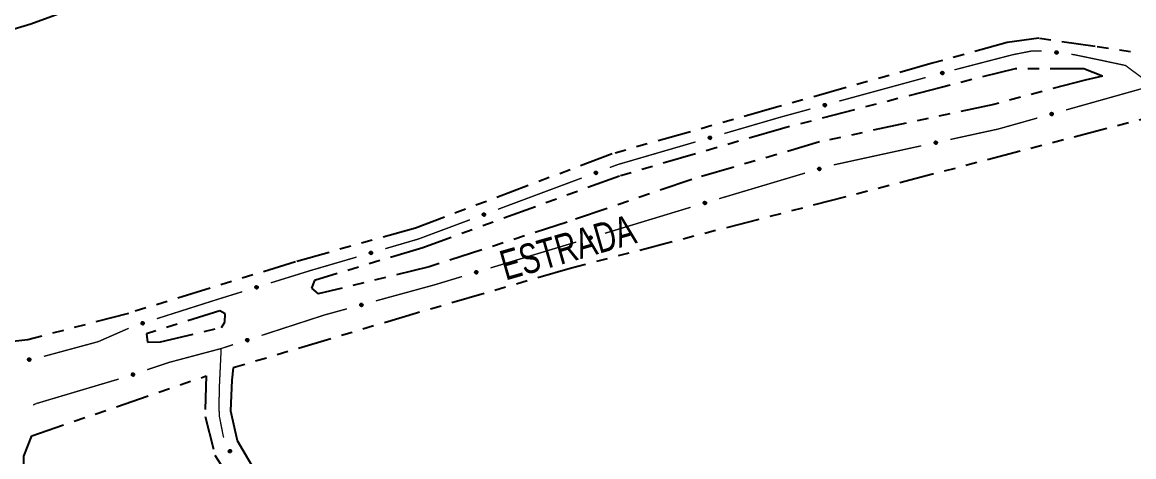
# Model space of a CAD drawing. Extents: x 209066 to 212010, y 4879784 to 4881672.
# Drawn here: x 211226.8 to 211375.8, y 4881391 to 4881449.2 of the extents above; entities that cross this region are included whole.
import ezdxf

# ---------------------------------------------------------------- set-up
doc = ezdxf.new("R2010")
doc.units = 0
doc.header["$LTSCALE"] = 1.5
doc.header["$MEASUREMENT"] = 0
doc.linetypes.add('TRACO_25', pattern=[8, 3, -1, 1, -1, 1, -1])
for name, color, linetype in [('HD-CURSO-PERENE', 170, 'CONTINUOUS'), ('SV-EIXO-ROD-ESTR', 7, 'CONTINUOUS'), ('SV-EIXO-RUA-N-PAV', 6, 'CONTINUOUS'), ('SV-EST-M-N-PAV', 20, 'CONTINUOUS'), ('SV-RUA-NAO-PAV', 7, 'CONTINUOUS'), ('SV-TXT-EST-M-N-PAV', 7, 'CONTINUOUS')]:
    doc.layers.add(name, color=color, linetype=linetype)
doc.styles.add('ARIAL', font='ARIAL.SHX')

msp = doc.modelspace()

# ---------------------------------------------------------------- linework, layer by layer
at = {"layer": 'HD-CURSO-PERENE', "linetype": 'Continuous'}
msp.add_polyline3d([(211381.908387, 4881505.290001, 2.207278), (211373.054068, 4881501.793216, 2.207278), (211365.13851, 4881497.800229, 2.207278), (211356.516923, 4881495.747568, 2.207278), (211349.003913, 4881492.969923, 2.207278), (211341.717, 4881489.137542, 2.207278), (211333.745727, 4881485.995488, 2.207278), (211325.598411, 4881482.807465, 2.207278), (211317.108067, 4881479.92714, 2.207278), (211308.981209, 4881476.53873, 2.207278), (211299.876938, 4881474.147205, 2.207278), (211291.613744, 4881471.361664, 2.207278), (211284.861753, 4881467.966917, 2.207278), (211278.942274, 4881466.01418, 2.207278), (211273.987707, 4881463.760897, 2.317656), (211268.685922, 4881461.762539, 2.317656), (211263.082989, 4881459.911012, 2.317656), (211257.205068, 4881458.081771, 2.317656), (211250.326392, 4881456.417522, 2.317656), (211243.27689, 4881454.327302, 2.317656), (211235.931673, 4881451.809898, 2.317656), (211227.99054, 4881448.912311, 2.317656), (211220.343467, 4881446.616609, 2.317656)], dxfattribs=at)
at = {"layer": 'SV-EIXO-ROD-ESTR', "const_width": 0.18}
for points in [[(211366.686765, 4881437.417444), (211378.239347, 4881440.66365)], [(211357.58205, 4881434.859075), (211362.835904, 4881436.335376)], [(211351.189381, 4881433.46612), (211357.051821, 4881434.743539)], [(211357.051821, 4881434.743539), (211357.58205, 4881434.859075)], [(211335.556208, 4881430.05967), (211347.281088, 4881432.614507)], [(211320.211396, 4881425.534069), (211331.710991, 4881428.963254)], [(211304.898053, 4881420.897187), (211316.380322, 4881424.383949)], [(211289.583451, 4881416.264385), (211300.113412, 4881419.445568)], [(211300.113412, 4881419.445568), (211300.953648, 4881419.699409)], [(211300.953648, 4881419.699409), (211301.07063, 4881419.734933)], [(211274.207717, 4881411.843621), (211281.923704, 4881413.956332)], [(211281.923704, 4881413.956332), (211282.136272, 4881414.014534)], [(211282.136272, 4881414.014534), (211285.754374, 4881415.107591)], [(211258.894754, 4881407.220367), (211266.503382, 4881409.69196)], [(211266.503382, 4881409.69196), (211267.329157, 4881409.960205)], [(211267.329157, 4881409.960205), (211270.349724, 4881410.787265)], [(211246.528685, 4881403.614299), (211253.183384, 4881405.38327)], [(211253.183384, 4881405.38327), (211253.491555, 4881405.465188)], [(211253.491555, 4881405.465188), (211255.090439, 4881405.984571)], [(211243.575255, 4881402.626637), (211246.420383, 4881403.578082)], [(211246.420383, 4881403.578082), (211246.528685, 4881403.614299)], [(211228.725693, 4881398.098428), (211239.773865, 4881401.38302)], [(211228.293095, 4881397.904898), (211228.725693, 4881398.098428)]]:
    msp.add_lwpolyline(points, dxfattribs=at)
at = {"layer": 'SV-EIXO-ROD-ESTR'}
for points in [[(211364.593232, 4881436.943518), (211364.616564, 4881436.986503), (211364.645407, 4881437.018675), (211364.677186, 4881437.038584), (211364.709855, 4881437.048854), (211364.744462, 4881437.055597), (211364.780852, 4881437.054698), (211364.82102, 4881437.044753), (211364.864303, 4881437.021651), (211364.895318, 4881436.989938), (211364.916504, 4881436.959827), (211364.929175, 4881436.926377), (211364.935162, 4881436.89265), (211364.932978, 4881436.85488), (211364.922502, 4881436.814273), (211364.898218, 4881436.771312), (211364.869726, 4881436.739965), (211364.838482, 4881436.721515), (211364.804774, 4881436.70899), (211364.769361, 4881436.702529), (211364.733645, 4881436.703618), (211364.692778, 4881436.714238), (211364.650693, 4881436.738768), (211364.619104, 4881436.766829), (211364.600221, 4881436.797806), (211364.588636, 4881436.83127), (211364.581451, 4881436.865897), (211364.580832, 4881436.902515), (211364.593232, 4881436.943518)], [(211349.071412, 4881433.11728), (211349.097254, 4881433.158804), (211349.127955, 4881433.189208), (211349.160859, 4881433.207196), (211349.194081, 4881433.215509), (211349.229026, 4881433.220186), (211349.265299, 4881433.217129), (211349.304806, 4881433.204818), (211349.346642, 4881433.179187), (211349.37572, 4881433.14569), (211349.395081, 4881433.114374), (211349.405745, 4881433.080232), (211349.40972, 4881433.046208), (211349.405298, 4881433.008635), (211349.392431, 4881432.96872), (211349.36564, 4881432.927276), (211349.335337, 4881432.897676), (211349.303053, 4881432.881113), (211349.268661, 4881432.87061), (211349.232927, 4881432.866263), (211349.197339, 4881432.869469), (211349.157174, 4881432.882497), (211349.116619, 4881432.909481), (211349.086752, 4881432.939367), (211349.06974, 4881432.97141), (211349.060162, 4881433.005503), (211349.055044, 4881433.040495), (211349.0566, 4881433.077085), (211349.071412, 4881433.11728)], [(211333.458444, 4881429.599216), (211333.481091, 4881429.642566), (211333.509419, 4881429.675191), (211333.540878, 4881429.695602), (211333.57338, 4881429.70639), (211333.607875, 4881429.713682), (211333.644275, 4881429.71336), (211333.684596, 4881429.704055), (211333.72824, 4881429.681642), (211333.759755, 4881429.650426), (211333.781416, 4881429.620655), (211333.794616, 4881429.587411), (211333.801138, 4881429.553782), (211333.799554, 4881429.515983), (211333.789724, 4881429.475214), (211333.766126, 4881429.431873), (211333.738134, 4881429.400078), (211333.707187, 4881429.381134), (211333.673682, 4881429.368075), (211333.638376, 4881429.361053), (211333.602647, 4881429.361575), (211333.561617, 4881429.371546), (211333.519148, 4881429.395404), (211333.487118, 4881429.42296), (211333.467745, 4881429.453633), (211333.45563, 4881429.486909), (211333.447896, 4881429.521418), (211333.446696, 4881429.558021), (211333.458444, 4881429.599216)], [(211318.125651, 4881425.026969), (211318.148297, 4881425.070319), (211318.176625, 4881425.102944), (211318.208084, 4881425.123355), (211318.240587, 4881425.134143), (211318.275082, 4881425.141435), (211318.311482, 4881425.141113), (211318.351802, 4881425.131807), (211318.395447, 4881425.109395), (211318.426961, 4881425.078179), (211318.448622, 4881425.048407), (211318.461823, 4881425.015163), (211318.468345, 4881424.981535), (211318.46676, 4881424.943736), (211318.456931, 4881424.902967), (211318.433332, 4881424.859626), (211318.405341, 4881424.827831), (211318.374394, 4881424.808887), (211318.340888, 4881424.795828), (211318.305583, 4881424.788806), (211318.269854, 4881424.789328), (211318.228823, 4881424.799298), (211318.186354, 4881424.823157), (211318.154324, 4881424.850713), (211318.134951, 4881424.881386), (211318.122837, 4881424.914662), (211318.115103, 4881424.949171), (211318.113903, 4881424.985774), (211318.125651, 4881425.026969)], [(211302.814875, 4881420.379643), (211302.837304, 4881420.423105), (211302.865468, 4881420.455872), (211302.896825, 4881420.47644), (211302.929273, 4881420.487391), (211302.963731, 4881420.494855), (211303.000131, 4881420.494716), (211303.040498, 4881420.485612), (211303.084255, 4881420.463419), (211303.115925, 4881420.432361), (211303.137735, 4881420.402699), (211303.151102, 4881420.369521), (211303.157792, 4881420.335926), (211303.156397, 4881420.298119), (211303.146772, 4881420.257301), (211303.123391, 4881420.213843), (211303.095559, 4881420.181908), (211303.064707, 4881420.16281), (211303.031268, 4881420.149583), (211302.995998, 4881420.142384), (211302.960267, 4881420.142727), (211302.919187, 4881420.152492), (211302.876599, 4881420.176137), (211302.844431, 4881420.203532), (211302.824905, 4881420.234108), (211302.812624, 4881420.267323), (211302.804717, 4881420.301792), (211302.803334, 4881420.338389), (211302.814875, 4881420.379643)], [(211287.499536, 4881415.749812), (211287.522028, 4881415.793243), (211287.550238, 4881415.82597), (211287.581624, 4881415.846493), (211287.614088, 4881415.857398), (211287.648556, 4881415.864813), (211287.684957, 4881415.864622), (211287.725311, 4881415.85546), (211287.769035, 4881415.833205), (211287.800662, 4881415.802102), (211287.822429, 4881415.772408), (211287.835749, 4881415.739212), (211287.842391, 4881415.705607), (211287.840942, 4881415.667802), (211287.831259, 4881415.626998), (211287.807816, 4881415.583573), (211287.779938, 4881415.551678), (211287.749059, 4881415.532624), (211287.715601, 4881415.519444), (211287.680321, 4881415.512296), (211287.64459, 4881415.512689), (211287.603525, 4881415.522513), (211287.56097, 4881415.546219), (211287.528842, 4881415.57366), (211287.509359, 4881415.604264), (211287.497125, 4881415.637496), (211287.489268, 4881415.671977), (211287.487936, 4881415.708576), (211287.499536, 4881415.749812)], [(211272.11107, 4881411.383671), (211272.134688, 4881411.426499), (211272.163744, 4881411.458478), (211272.195656, 4881411.478174), (211272.228393, 4881411.488227), (211272.263043, 4881411.494739), (211272.299427, 4881411.493597), (211272.339527, 4881411.483384), (211272.382656, 4881411.459994), (211272.413459, 4881411.428075), (211272.434443, 4881411.397823), (211272.446891, 4881411.36429), (211272.452653, 4881411.330522), (211272.450216, 4881411.292769), (211272.43947, 4881411.252232), (211272.414901, 4881411.209434), (211272.386199, 4881411.178278), (211272.354833, 4881411.160037), (211272.321042, 4881411.147736), (211272.285587, 4881411.141512), (211272.249879, 4881411.142839), (211272.209084, 4881411.153732), (211272.167164, 4881411.178542), (211272.135763, 4881411.206814), (211272.117086, 4881411.237915), (211272.105725, 4881411.271456), (211272.098771, 4881411.30613), (211272.098396, 4881411.342752), (211272.11107, 4881411.383671)], [(211256.821936, 4881406.662774), (211256.843523, 4881406.706661), (211256.871051, 4881406.739965), (211256.902005, 4881406.761134), (211256.934236, 4881406.772708), (211256.968543, 4881406.780834), (211257.00494, 4881406.781397), (211257.045475, 4881406.773073), (211257.089651, 4881406.751727), (211257.121914, 4881406.721285), (211257.144292, 4881406.692048), (211257.158295, 4881406.659134), (211257.165632, 4881406.625674), (211257.164966, 4881406.587848), (211257.156129, 4881406.546852), (211257.13359, 4881406.502951), (211257.106378, 4881406.470486), (211257.0759, 4881406.450796), (211257.042722, 4881406.436927), (211257.007597, 4881406.42905), (211256.971866, 4881406.428704), (211256.930606, 4881406.437676), (211256.88757, 4881406.460496), (211256.85488, 4881406.487267), (211256.834768, 4881406.51746), (211256.82185, 4881406.550432), (211256.81328, 4881406.584743), (211256.811192, 4881406.621306), (211256.821936, 4881406.662774)], [(211241.507328, 4881402.05117), (211241.528536, 4881402.095241), (211241.555775, 4881402.128781), (211241.586545, 4881402.150216), (211241.618675, 4881402.162068), (211241.652911, 4881402.170491), (211241.689302, 4881402.171368), (211241.729907, 4881402.163394), (211241.774266, 4881402.14243), (211241.806791, 4881402.112268), (211241.82942, 4881402.083225), (211241.843707, 4881402.050434), (211241.851332, 4881402.017038), (211241.850993, 4881401.979207), (211241.84251, 4881401.938137), (211241.82035, 4881401.894043), (211241.793421, 4881401.861344), (211241.763114, 4881401.841392), (211241.730056, 4881401.827237), (211241.695001, 4881401.819057), (211241.659274, 4881401.818403), (211241.617938, 4881401.827018), (211241.574707, 4881401.849466), (211241.541787, 4881401.875953), (211241.521415, 4881401.905972), (211241.508212, 4881401.938831), (211241.499347, 4881401.973066), (211241.496943, 4881402.009611), (211241.507328, 4881402.05117)]]:
    msp.add_lwpolyline(points, close=True, dxfattribs=at)
for points in [[(211364.580832, 4881436.902515), (211364.864303, 4881437.021651)], [(211364.581451, 4881436.865897), (211364.895318, 4881436.989938)], [(211364.585733, 4881436.88535), (211364.875278, 4881437.004979)], [(211364.588328, 4881436.921513), (211364.839777, 4881437.030438)], [(211364.588393, 4881436.850663), (211364.900639, 4881436.975254)], [(211364.588636, 4881436.83127), (211364.916504, 4881436.959827)], [(211364.593232, 4881436.943518), (211364.82102, 4881437.044753)], [(211364.597046, 4881436.814825), (211364.921853, 4881436.940111)], [(211364.600221, 4881436.797806), (211364.929175, 4881436.926377)], [(211364.606893, 4881436.966416), (211364.79393, 4881437.047319)], [(211364.613212, 4881436.782516), (211364.929399, 4881436.908214)], [(211364.616564, 4881436.986503), (211364.780852, 4881437.054698)], [(211364.619104, 4881436.766829), (211364.935162, 4881436.89265)], [(211364.632927, 4881437.004913), (211364.754401, 4881437.051803)], [(211364.637259, 4881436.752422), (211364.9298, 4881436.871476)], [(211364.645407, 4881437.018675), (211364.744462, 4881437.055597)], [(211364.650693, 4881436.738768), (211364.932978, 4881436.85488)], [(211364.675018, 4881436.729015), (211364.924948, 4881436.83326)], [(211364.692778, 4881436.714238), (211364.922502, 4881436.814273)], [(211364.717869, 4881436.712708), (211364.903017, 4881436.790247)], [(211364.733645, 4881436.703618), (211364.898218, 4881436.771312)], [(211364.755509, 4881436.704859), (211364.877928, 4881436.753432)], [(211364.769361, 4881436.702529), (211364.869726, 4881436.739965)], [(211349.055044, 4881433.040495), (211349.37572, 4881433.14569)], [(211349.0566, 4881433.077085), (211349.346642, 4881433.179187)], [(211349.060162, 4881433.005503), (211349.395081, 4881433.114374)], [(211349.060474, 4881433.059659), (211349.356608, 4881433.161893)], [(211349.06107, 4881433.024876), (211349.380161, 4881433.130715)], [(211349.06521, 4881433.095605), (211349.322681, 4881433.189414)], [(211349.067581, 4881432.988588), (211349.399251, 4881433.094375)], [(211349.06974, 4881432.97141), (211349.405745, 4881433.080232)], [(211349.071412, 4881433.11728), (211349.304806, 4881433.204818)], [(211349.081801, 4881432.955376), (211349.40489, 4881433.062087)], [(211349.086407, 4881433.139327), (211349.277916, 4881433.208987)], [(211349.086752, 4881432.939367), (211349.40972, 4881433.046208)], [(211349.097254, 4881433.158804), (211349.265299, 4881433.217129)], [(211349.104019, 4881432.923908), (211349.403111, 4881433.025389)], [(211349.11468, 4881433.176211), (211349.238723, 4881433.215809)], [(211349.116619, 4881432.909481), (211349.405298, 4881433.008635)], [(211349.127955, 4881433.189208), (211349.229026, 4881433.220186)], [(211349.140323, 4881432.898301), (211349.395999, 4881432.98753)], [(211349.157174, 4881432.882497), (211349.392431, 4881432.96872)], [(211349.182131, 4881432.87948), (211349.371554, 4881432.945893)], [(211349.197339, 4881432.869469), (211349.36564, 4881432.927276)], [(211349.219238, 4881432.869411), (211349.344324, 4881432.910632)], [(211349.232927, 4881432.866263), (211349.335337, 4881432.897676)], [(211333.446696, 4881429.558021), (211333.72824, 4881429.681642)], [(211333.447896, 4881429.521418), (211333.759755, 4881429.650426)], [(211333.45187, 4881429.540936), (211333.739479, 4881429.665147)], [(211333.45389, 4881429.577136), (211333.703578, 4881429.690038)], [(211333.45508, 4881429.506296), (211333.765309, 4881429.635828)], [(211333.45563, 4881429.486909), (211333.781416, 4881429.620655)], [(211333.458444, 4881429.599216), (211333.684596, 4881429.704055)], [(211333.4643, 4881429.4706), (211333.787078, 4881429.601026)], [(211333.467745, 4881429.453633), (211333.794616, 4881429.587411)], [(211333.471739, 4881429.622328), (211333.657469, 4881429.70619)], [(211333.480977, 4881429.438552), (211333.795129, 4881429.569253)], [(211333.481091, 4881429.642566), (211333.644275, 4881429.71336)], [(211333.487118, 4881429.42296), (211333.801138, 4881429.553782)], [(211333.497159, 4881429.661234), (211333.617874, 4881429.710046)], [(211333.505499, 4881429.408843), (211333.796113, 4881429.532526)], [(211333.509419, 4881429.675191), (211333.607875, 4881429.713682)], [(211333.519148, 4881429.395404), (211333.799554, 4881429.515983)], [(211333.543625, 4881429.386038), (211333.791868, 4881429.494238)], [(211333.561617, 4881429.371546), (211333.789724, 4881429.475214)], [(211333.586729, 4881429.370414), (211333.770623, 4881429.450882)], [(211333.602647, 4881429.361575), (211333.766126, 4881429.431873)], [(211333.624489, 4881429.363163), (211333.746121, 4881429.413673)], [(211333.638376, 4881429.361053), (211333.738134, 4881429.400078)], [(211318.113903, 4881424.985774), (211318.395447, 4881425.109395)], [(211318.115103, 4881424.949171), (211318.426961, 4881425.078179)], [(211318.119076, 4881424.968689), (211318.406686, 4881425.092899)], [(211318.121096, 4881425.004889), (211318.370785, 4881425.117791)], [(211318.122286, 4881424.934049), (211318.432515, 4881425.06358)], [(211318.122837, 4881424.914662), (211318.448622, 4881425.048407)], [(211318.125651, 4881425.026969), (211318.351802, 4881425.131807)], [(211318.131507, 4881424.898353), (211318.454284, 4881425.028779)], [(211318.134951, 4881424.881386), (211318.461823, 4881425.015163)], [(211318.138946, 4881425.050081), (211318.324675, 4881425.133943)], [(211318.148183, 4881424.866304), (211318.462335, 4881424.997006)], [(211318.148297, 4881425.070319), (211318.311482, 4881425.141113)], [(211318.154324, 4881424.850713), (211318.468345, 4881424.981535)], [(211318.164366, 4881425.088987), (211318.28508, 4881425.137799)], [(211318.172705, 4881424.836595), (211318.46332, 4881424.960278)], [(211318.176625, 4881425.102944), (211318.275082, 4881425.141435)], [(211318.186354, 4881424.823157), (211318.46676, 4881424.943736)], [(211318.210831, 4881424.813791), (211318.459074, 4881424.921991)], [(211318.228823, 4881424.799298), (211318.456931, 4881424.902967)], [(211318.253936, 4881424.798167), (211318.43783, 4881424.878634)], [(211318.269854, 4881424.789328), (211318.433332, 4881424.859626)], [(211318.291696, 4881424.790916), (211318.413328, 4881424.841426)], [(211318.305583, 4881424.788806), (211318.405341, 4881424.827831)], [(211302.803334, 4881420.338389), (211303.084255, 4881420.463419)], [(211302.804717, 4881420.301792), (211303.115925, 4881420.432361)], [(211302.808592, 4881420.32133), (211303.095576, 4881420.44698)], [(211302.810431, 4881420.357539), (211303.059551, 4881420.471692)], [(211302.811976, 4881420.286706), (211303.121552, 4881420.417791)], [(211302.812624, 4881420.267323), (211303.137735, 4881420.402699)], [(211302.814875, 4881420.379643), (211303.040498, 4881420.485612)], [(211302.821376, 4881420.251057), (211303.143495, 4881420.383099)], [(211302.824905, 4881420.234108), (211303.151102, 4881420.369521)], [(211302.828054, 4881420.40282), (211303.013361, 4881420.487612)], [(211302.837304, 4881420.423105), (211303.000131, 4881420.494716)], [(211302.838212, 4881420.219093), (211303.151705, 4881420.351367)], [(211302.844431, 4881420.203532), (211303.157792, 4881420.335926)], [(211302.853279, 4881420.441853), (211302.973747, 4881420.49127)], [(211302.862883, 4881420.189507), (211303.152874, 4881420.314644)], [(211302.865468, 4881420.455872), (211302.963731, 4881420.494855)], [(211302.876599, 4881420.176137), (211303.156397, 4881420.298119)], [(211302.901123, 4881420.166894), (211303.148821, 4881420.276336)], [(211302.919187, 4881420.152492), (211303.146772, 4881420.257301)], [(211302.944305, 4881420.151486), (211303.127793, 4881420.232874)], [(211302.960267, 4881420.142727), (211303.123391, 4881420.213843)], [(211302.9821, 4881420.144424), (211303.103478, 4881420.195543)], [(211302.995998, 4881420.142384), (211303.095559, 4881420.181908)], [(211287.487936, 4881415.708576), (211287.769035, 4881415.833205)], [(211287.489268, 4881415.671977), (211287.800662, 4881415.802102)], [(211287.493171, 4881415.691509), (211287.780333, 4881415.816749)], [(211287.495061, 4881415.727716), (211287.744343, 4881415.841513)], [(211287.496505, 4881415.65688), (211287.806268, 4881415.787523)], [(211287.497125, 4881415.637496), (211287.822429, 4881415.772408)], [(211287.499536, 4881415.749812), (211287.725311, 4881415.85546)], [(211287.505854, 4881415.621218), (211287.828161, 4881415.7528)], [(211287.509359, 4881415.604264), (211287.835749, 4881415.739212)], [(211287.512749, 4881415.772971), (211287.698176, 4881415.857499)], [(211287.522028, 4881415.793243), (211287.684957, 4881415.864622)], [(211287.522645, 4881415.589229), (211287.836326, 4881415.721056)], [(211287.528842, 4881415.57366), (211287.842391, 4881415.705607)], [(211287.538029, 4881415.811968), (211287.658568, 4881415.861213)], [(211287.547273, 4881415.559609), (211287.837443, 4881415.684332)], [(211287.550238, 4881415.82597), (211287.648556, 4881415.864813)], [(211287.56097, 4881415.546219), (211287.840942, 4881415.667802)], [(211287.585481, 4881415.536941), (211287.833334, 4881415.64603)], [(211287.603525, 4881415.522513), (211287.831259, 4881415.626998)], [(211287.628641, 4881415.521471), (211287.812245, 4881415.602597)], [(211287.64459, 4881415.512689), (211287.807816, 4881415.583573)], [(211287.666426, 4881415.514356), (211287.787877, 4881415.565302)], [(211287.680321, 4881415.512296), (211287.779938, 4881415.551678)], [(211272.098396, 4881411.342752), (211272.382656, 4881411.459994)], [(211272.098771, 4881411.30613), (211272.413459, 4881411.428075)], [(211272.103183, 4881411.325554), (211272.39352, 4881411.443249)], [(211272.105612, 4881411.29085), (211272.418682, 4881411.413355)], [(211272.105725, 4881411.271456), (211272.434443, 4881411.397823)], [(211272.106019, 4881411.361699), (211272.358189, 4881411.468944)], [(211272.11107, 4881411.383671), (211272.339527, 4881411.483384)], [(211272.114025, 4881411.254955), (211272.439661, 4881411.378072)], [(211272.117086, 4881411.237915), (211272.446891, 4881411.36429)], [(211272.124883, 4881411.406477), (211272.312455, 4881411.486131)], [(211272.129975, 4881411.222539), (211272.446993, 4881411.346125)], [(211272.134688, 4881411.426499), (211272.299427, 4881411.493597)], [(211272.135763, 4881411.206814), (211272.452653, 4881411.330522)], [(211272.151173, 4881411.4448), (211272.272957, 4881411.490878)], [(211272.153821, 4881411.192285), (211272.44715, 4881411.309385)], [(211272.163744, 4881411.458478), (211272.263043, 4881411.494739)], [(211272.167164, 4881411.178542), (211272.450216, 4881411.292769)], [(211272.191423, 4881411.168627), (211272.442042, 4881411.271203)], [(211272.209084, 4881411.153732), (211272.43947, 4881411.252232)], [(211272.234164, 4881411.152035), (211272.419826, 4881411.228336)], [(211272.249879, 4881411.142839), (211272.414901, 4881411.209434)], [(211272.271751, 4881411.143935), (211272.394491, 4881411.19169)], [(211272.285587, 4881411.141512), (211272.386199, 4881411.178278)], [(211256.811192, 4881406.621306), (211257.089651, 4881406.751727)], [(211256.81328, 4881406.584743), (211257.121914, 4881406.721285)], [(211256.816778, 4881406.604352), (211257.101287, 4881406.735509)], [(211256.817919, 4881406.64059), (211257.064792, 4881406.759522)], [(211256.820828, 4881406.569799), (211257.127821, 4881406.706826)], [(211256.82185, 4881406.550432), (211257.144292, 4881406.692048)], [(211256.821936, 4881406.662774), (211257.045475, 4881406.773073)], [(211256.830913, 4881406.534338), (211257.150428, 4881406.672563)], [(211256.834666, 4881406.686202), (211257.018304, 4881406.774549)], [(211256.834768, 4881406.51746), (211257.158295, 4881406.659134)], [(211256.843523, 4881406.706661), (211257.00494, 4881406.781397)], [(211256.848363, 4881406.502704), (211257.159248, 4881406.640995)], [(211256.85488, 4881406.487267), (211257.165632, 4881406.625674)], [(211256.859133, 4881406.725713), (211256.978627, 4881406.777442)], [(211256.871051, 4881406.739965), (211256.968543, 4881406.780834)], [(211256.873599, 4881406.473599), (211257.161125, 4881406.604302)], [(211256.88757, 4881406.460496), (211257.164966, 4881406.587848)], [(211256.912267, 4881406.451727), (211257.15781, 4881406.565923)], [(211256.930606, 4881406.437676), (211257.156129, 4881406.546852)], [(211256.955738, 4881406.437154), (211257.137624, 4881406.522063)], [(211256.971866, 4881406.428704), (211257.13359, 4881406.502951)], [(211256.993663, 4881406.430823), (211257.114033, 4881406.484271)], [(211257.007597, 4881406.42905), (211257.106378, 4881406.470486)], [(211241.496943, 4881402.009611), (211241.774266, 4881402.14243)], [(211241.499347, 4881401.973066), (211241.806791, 4881402.112268)], [(211241.502675, 4881401.992704), (211241.786041, 4881402.126313)], [(211241.503503, 4881402.028951), (211241.749341, 4881402.15001)], [(211241.507024, 4881401.958189), (211241.812822, 4881402.09786)], [(211241.507328, 4881402.05117), (211241.729907, 4881402.163394)], [(211241.508212, 4881401.938831), (211241.82942, 4881402.083225)], [(211241.517414, 4881401.922816), (211241.835724, 4881402.063794)], [(211241.519856, 4881402.074706), (211241.702725, 4881402.164636)], [(211241.528536, 4881402.095241), (211241.689302, 4881402.171368)], [(211241.543981, 4881402.114428), (211241.663024, 4881402.167186)], [(211241.555775, 4881402.128781), (211241.652911, 4881402.170491)], [(211241.521415, 4881401.905972), (211241.843707, 4881402.050434)], [(211241.535136, 4881401.891333), (211241.844817, 4881402.032303)], [(211241.541787, 4881401.875953), (211241.851332, 4881402.017038)], [(211241.560623, 4881401.862448), (211241.84701, 4881401.995628)], [(211241.574707, 4881401.849466), (211241.850993, 4881401.979207)], [(211241.599479, 4881401.84091), (211241.844026, 4881401.957221)], [(211241.617938, 4881401.827018), (211241.84251, 4881401.938137)], [(211241.643074, 4881401.826713), (211241.82422, 4881401.913189)], [(211241.659274, 4881401.818403), (211241.82035, 4881401.894043)], [(211241.681052, 4881401.820709), (211241.800956, 4881401.875194)], [(211241.695001, 4881401.819057), (211241.793421, 4881401.861344)]]:
    msp.add_lwpolyline(points, dxfattribs=at)
at = {"layer": 'SV-EIXO-RUA-N-PAV', "const_width": 0.18}
for points in [[(211359.552199, 4881444.81778), (211361.440743, 4881445.186277)], [(211361.440743, 4881445.186277), (211362.125043, 4881445.319798)], [(211362.125043, 4881445.319798), (211363.427838, 4881445.320273)], [(211351.734576, 4881442.791951), (211359.478783, 4881444.798756)], [(211359.478783, 4881444.798756), (211359.552199, 4881444.81778)], [(211367.400427, 4881444.865513), (211367.772749, 4881444.81778)], [(211367.772749, 4881444.81778), (211370.342614, 4881444.284412)], [(211370.342614, 4881444.284412), (211371.09862, 4881444.127505)], [(211371.09862, 4881444.127505), (211374.256073, 4881443.456895)], [(211374.256073, 4881443.456895), (211374.644125, 4881443.374477)], [(211374.644125, 4881443.374477), (211377.538692, 4881441.228505)], [(211336.293337, 4881438.600988), (211347.870115, 4881441.759819)], [(211327.614966, 4881436.216928), (211328.489815, 4881436.471725)], [(211328.489815, 4881436.471725), (211332.434411, 4881437.548045)], [(211320.894211, 4881434.25952), (211327.614966, 4881436.216928)], [(211306.620642, 4881430.102368), (211317.053779, 4881433.141001)], [(211305.558821, 4881429.706055), (211306.495691, 4881430.055732)], [(211306.495691, 4881430.055732), (211306.620642, 4881430.102368)], [(211290.568895, 4881424.111223), (211301.811339, 4881428.307347)], [(211279.888166, 4881420.124754), (211286.821414, 4881422.712515)], [(211275.472907, 4881418.835768), (211279.312626, 4881419.956731)], [(211279.312626, 4881419.956731), (211279.888166, 4881420.124754)], [(211265.486515, 4881415.92035), (211271.633188, 4881417.714804)], [(211260.141004, 4881414.262314), (211264.916556, 4881415.743564)], [(211264.916556, 4881415.743564), (211265.486515, 4881415.92035)], [(211252.841929, 4881411.998332), (211256.320563, 4881413.077313)], [(211244.877497, 4881409.464195), (211252.500903, 4881411.889824)], [(211252.500903, 4881411.889824), (211252.841929, 4881411.998332)], [(211237.012095, 4881406.38483), (211241.094338, 4881408.175715)], [(211229.732164, 4881404.413182), (211236.488748, 4881406.243091)], [(211236.488748, 4881406.243091), (211237.012095, 4881406.38483)], [(211253.491555, 4881405.465188), (211253.254573, 4881400.470807)], [(211253.250683, 4881400.388836), (211253.213807, 4881398.471254)], [(211253.254573, 4881400.470807), (211253.250683, 4881400.388836)], [(211253.213807, 4881398.471254), (211253.198034, 4881397.651062)], [(211253.198034, 4881397.651062), (211253.247144, 4881396.472428)], [(211253.247144, 4881396.472428), (211253.250683, 4881396.387474)], [(211253.250683, 4881396.387474), (211253.619152, 4881394.508286)], [(211253.619152, 4881394.508286), (211253.777179, 4881393.702349)], [(211253.777179, 4881393.702349), (211253.846976, 4881393.537826)]]:
    msp.add_lwpolyline(points, dxfattribs=at)
at = {"layer": 'SV-EIXO-RUA-N-PAV'}
for points in [[(211365.288148, 4881445.2473), (211365.326421, 4881445.27775), (211365.365541, 4881445.296095), (211365.402573, 4881445.302003), (211365.436659, 4881445.298692), (211365.471149, 4881445.291377), (211365.504294, 4881445.27633), (211365.537383, 4881445.25148), (211365.568198, 4881445.213302), (211365.584356, 4881445.171992), (211365.592092, 4881445.135996), (211365.590685, 4881445.100254), (211365.583017, 4881445.066868), (211365.566249, 4881445.032955), (211365.540739, 4881444.999669), (211365.501599, 4881444.969612), (211365.463123, 4881444.951891), (211365.427154, 4881444.947117), (211365.391231, 4881444.948758), (211365.356109, 4881444.956648), (211365.323658, 4881444.971606), (211365.29019, 4881444.997351), (211365.261036, 4881445.036376), (211365.242923, 4881445.074549), (211365.237645, 4881445.110441), (211365.240057, 4881445.145771), (211365.246973, 4881445.180453), (211365.260712, 4881445.214402), (211365.288148, 4881445.2473)], [(211349.941279, 4881442.440959), (211349.965482, 4881442.483459), (211349.994973, 4881442.515037), (211350.027151, 4881442.534295), (211350.060023, 4881442.543898), (211350.09476, 4881442.549934), (211350.131124, 4881442.548294), (211350.171081, 4881442.537533), (211350.213885, 4881442.513554), (211350.244248, 4881442.481216), (211350.264815, 4881442.450679), (211350.276803, 4881442.416979), (211350.282101, 4881442.383136), (211350.279148, 4881442.345419), (211350.267848, 4881442.305033), (211350.242694, 4881442.262576), (211350.213569, 4881442.231816), (211350.181956, 4881442.214006), (211350.147999, 4881442.20217), (211350.112462, 4881442.196432), (211350.076776, 4881442.198248), (211350.036134, 4881442.209699), (211349.994557, 4881442.235081), (211349.963546, 4881442.26378), (211349.945298, 4881442.295135), (211349.934397, 4881442.328828), (211349.927919, 4881442.363594), (211349.928046, 4881442.400217), (211349.941279, 4881442.440959)], [(211334.196283, 4881438.142893), (211334.219939, 4881438.1857), (211334.249024, 4881438.217653), (211334.280953, 4881438.237321), (211334.313699, 4881438.247345), (211334.348355, 4881438.253826), (211334.384737, 4881438.252652), (211334.424829, 4881438.242404), (211334.467937, 4881438.218975), (211334.498711, 4881438.187029), (211334.519669, 4881438.156759), (211334.532087, 4881438.123214), (211334.537819, 4881438.089442), (211334.535349, 4881438.051691), (211334.524567, 4881438.011163), (211334.49996, 4881437.968387), (211334.471231, 4881437.937257), (211334.439849, 4881437.919043), (211334.406047, 4881437.906773), (211334.370586, 4881437.90058), (211334.334879, 4881437.901938), (211334.294094, 4881437.912867), (211334.252196, 4881437.937715), (211334.22082, 4881437.966013), (211334.202171, 4881437.997132), (211334.190839, 4881438.030682), (211334.183916, 4881438.065363), (211334.183574, 4881438.101984), (211334.196283, 4881438.142893)], [(211318.805264, 4881433.765772), (211318.828188, 4881433.808975), (211318.856724, 4881433.841419), (211318.888313, 4881433.861629), (211318.920884, 4881433.872209), (211318.955424, 4881433.879279), (211318.991821, 4881433.878725), (211319.032082, 4881433.869161), (211319.075582, 4881433.84647), (211319.106896, 4881433.815053), (211319.128367, 4881433.785144), (211319.141354, 4881433.751816), (211319.147661, 4881433.718146), (211319.145835, 4881433.680358), (211319.135744, 4881433.639653), (211319.111869, 4881433.596464), (211319.083675, 4881433.564849), (211319.052607, 4881433.546103), (211319.019019, 4881433.533259), (211318.983669, 4881433.526463), (211318.947944, 4881433.527213), (211318.906979, 4881433.537446), (211318.864663, 4881433.561576), (211318.83281, 4881433.589336), (211318.813633, 4881433.620132), (211318.801732, 4881433.653485), (211318.794219, 4881433.688043), (211318.793253, 4881433.724653), (211318.805264, 4881433.765772)], [(211303.511977, 4881429.05959), (211303.531652, 4881429.104367), (211303.557718, 4881429.138827), (211303.58773, 4881429.161311), (211303.619432, 4881429.174264), (211303.653357, 4881429.183863), (211303.689696, 4881429.185994), (211303.730552, 4881429.179426), (211303.775608, 4881429.160005), (211303.809154, 4881429.130983), (211303.832771, 4881429.102738), (211303.848181, 4881429.070459), (211303.856954, 4881429.037346), (211303.857919, 4881428.999526), (211303.850859, 4881428.958188), (211303.830234, 4881428.913355), (211303.804448, 4881428.879747), (211303.774847, 4881428.858762), (211303.742298, 4881428.843475), (211303.707546, 4881428.83409), (211303.671863, 4881428.832204), (211303.630254, 4881428.839387), (211303.586274, 4881428.860331), (211303.55246, 4881428.885666), (211303.531065, 4881428.914964), (211303.516736, 4881428.947348), (211303.506695, 4881428.981258), (211303.503032, 4881429.017697), (211303.511977, 4881429.05959)], [(211288.522052, 4881423.464759), (211288.541727, 4881423.509535), (211288.567792, 4881423.543995), (211288.597805, 4881423.566479), (211288.629507, 4881423.579433), (211288.663432, 4881423.589031), (211288.699771, 4881423.591163), (211288.740627, 4881423.584594), (211288.785682, 4881423.565173), (211288.819228, 4881423.536151), (211288.842846, 4881423.507907), (211288.858256, 4881423.475628), (211288.867028, 4881423.442515), (211288.867994, 4881423.404695), (211288.860934, 4881423.363356), (211288.840308, 4881423.318524), (211288.814523, 4881423.284916), (211288.784922, 4881423.26393), (211288.752373, 4881423.248643), (211288.71762, 4881423.239259), (211288.681937, 4881423.237372), (211288.640329, 4881423.244556), (211288.596349, 4881423.265499), (211288.562535, 4881423.290835), (211288.541139, 4881423.320133), (211288.526811, 4881423.352517), (211288.51677, 4881423.386426), (211288.513106, 4881423.422866), (211288.522052, 4881423.464759)], [(211273.384275, 4881418.34069), (211273.407171, 4881418.383908), (211273.435687, 4881418.41637), (211273.467263, 4881418.4366), (211273.499827, 4881418.4472), (211273.534363, 4881418.454293), (211273.57076, 4881418.453762), (211273.611027, 4881418.444224), (211273.654542, 4881418.42156), (211273.685876, 4881418.390163), (211273.707365, 4881418.360268), (211273.720374, 4881418.326948), (211273.726702, 4881418.293283), (211273.7249, 4881418.255493), (211273.714836, 4881418.214782), (211273.690988, 4881418.171577), (211273.662814, 4881418.139944), (211273.631758, 4881418.121179), (211273.598178, 4881418.108313), (211273.562832, 4881418.101495), (211273.527107, 4881418.102222), (211273.486135, 4881418.112429), (211273.443804, 4881418.136532), (211273.411933, 4881418.164272), (211273.392737, 4881418.195056), (211273.380815, 4881418.228401), (211273.37328, 4881418.262954), (211273.37229, 4881418.299564), (211273.384275, 4881418.34069)], [(211258.060941, 4881413.732387), (211258.083111, 4881413.775982), (211258.11108, 4881413.808916), (211258.142314, 4881413.829671), (211258.174696, 4881413.840814), (211258.209109, 4881413.848483), (211258.24551, 4881413.84856), (211258.28593, 4881413.839697), (211258.329818, 4881413.817764), (211258.361673, 4881413.786896), (211258.383659, 4881413.757363), (211258.397223, 4881413.724266), (211258.404113, 4881413.690711), (211258.402943, 4881413.652897), (211258.39356, 4881413.612022), (211258.370438, 4881413.568425), (211258.342797, 4881413.536326), (211258.312059, 4881413.517044), (211258.278699, 4881413.503618), (211258.243472, 4881413.49621), (211258.20774, 4881413.49634), (211258.166603, 4881413.50586), (211258.123875, 4881413.529252), (211258.091545, 4881413.556456), (211258.071837, 4881413.586914), (211258.059358, 4881413.620055), (211258.051247, 4881413.654478), (211258.049646, 4881413.691066), (211258.060941, 4881413.732387)], [(211242.801351, 4881408.919121), (211242.823203, 4881408.962877), (211242.850931, 4881408.996014), (211242.882013, 4881409.016996), (211242.914313, 4881409.028375), (211242.948669, 4881409.036294), (211242.985068, 4881409.036637), (211243.025552, 4881409.028069), (211243.069599, 4881409.006456), (211243.101678, 4881408.975821), (211243.123878, 4881408.946449), (211243.137683, 4881408.913452), (211243.144817, 4881408.879948), (211243.143923, 4881408.842126), (211243.134839, 4881408.801184), (211243.112035, 4881408.75742), (211243.084628, 4881408.72512), (211243.054032, 4881408.705615), (211243.020771, 4881408.691946), (211242.985599, 4881408.684281), (211242.949867, 4881408.684151), (211242.908661, 4881408.693371), (211242.865764, 4881408.716451), (211242.833236, 4881408.743418), (211242.813307, 4881408.773732), (211242.800587, 4881408.806781), (211242.792225, 4881408.841144), (211242.790357, 4881408.877719), (211242.801351, 4881408.919121)], [(211227.614269, 4881404.076668), (211227.640841, 4881404.117728), (211227.672075, 4881404.147584), (211227.705292, 4881404.164988), (211227.738656, 4881404.172713), (211227.773678, 4881404.176772), (211227.809891, 4881404.173074), (211227.849174, 4881404.160066), (211227.890551, 4881404.1337), (211227.919032, 4881404.099694), (211227.937837, 4881404.068041), (211227.947895, 4881404.033715), (211227.951268, 4881403.999627), (211227.946183, 4881403.962138), (211227.932612, 4881403.922457), (211227.905093, 4881403.881493), (211227.874272, 4881403.852433), (211227.841701, 4881403.836443), (211227.807128, 4881403.826549), (211227.771323, 4881403.822834), (211227.735797, 4881403.826669), (211227.695869, 4881403.840405), (211227.655797, 4881403.868102), (211227.626462, 4881403.898511), (211227.610019, 4881403.93085), (211227.601046, 4881403.965106), (211227.596547, 4881404.000184), (211227.598749, 4881404.036741), (211227.614269, 4881404.076668)], [(211254.683514, 4881391.892153), (211254.730939, 4881391.8802), (211254.769254, 4881391.860228), (211254.796417, 4881391.834373), (211254.814462, 4881391.805267), (211254.82957, 4881391.773411), (211254.837715, 4881391.737933), (211254.838034, 4881391.696553), (211254.826376, 4881391.648895), (211254.803338, 4881391.61099), (211254.779415, 4881391.583004), (211254.750148, 4881391.56244), (211254.718956, 4881391.548282), (211254.681823, 4881391.541039), (211254.639886, 4881391.541126), (211254.592248, 4881391.554008), (211254.554819, 4881391.573845), (211254.529202, 4881391.599543), (211254.508715, 4881391.629096), (211254.493681, 4881391.661804), (211254.485886, 4881391.696676), (211254.48605, 4881391.7389), (211254.499387, 4881391.785751), (211254.518746, 4881391.823307), (211254.544077, 4881391.849278), (211254.573627, 4881391.868793), (211254.605394, 4881391.884334), (211254.640717, 4881391.894007), (211254.683514, 4881391.892153)]]:
    msp.add_lwpolyline(points, close=True, dxfattribs=at)
for points in [[(211365.288148, 4881445.2473), (211365.537383, 4881445.25148)], [(211365.30967, 4881445.263039), (211365.51345, 4881445.264428)], [(211365.326421, 4881445.27775), (211365.504294, 4881445.27633)], [(211365.348677, 4881445.288304), (211365.478815, 4881445.284)], [(211365.365541, 4881445.296095), (211365.471149, 4881445.291377)], [(211365.237645, 4881445.110441), (211365.590685, 4881445.100254)], [(211365.240057, 4881445.145771), (211365.592092, 4881445.135996)], [(211365.241373, 4881445.127348), (211365.589312, 4881445.115757)], [(211365.242923, 4881445.074549), (211365.583017, 4881445.066868)], [(211365.243628, 4881445.091291), (211365.583794, 4881445.083448)], [(211365.246973, 4881445.180453), (211365.584356, 4881445.171992)], [(211365.247411, 4881445.163717), (211365.583517, 4881445.156395)], [(211365.254005, 4881445.054193), (211365.569809, 4881445.049473)], [(211365.258516, 4881445.196686), (211365.571787, 4881445.193667)], [(211365.260712, 4881445.214402), (211365.568198, 4881445.213302)], [(211365.261036, 4881445.036376), (211365.566249, 4881445.032955)], [(211365.275035, 4881445.22896), (211365.549056, 4881445.230973)], [(211365.279616, 4881445.017892), (211365.550409, 4881445.016192)], [(211365.29019, 4881444.997351), (211365.540739, 4881444.999669)], [(211365.312689, 4881444.986139), (211365.513415, 4881444.985167)], [(211365.323658, 4881444.971606), (211365.501599, 4881444.969612)], [(211365.344269, 4881444.964206), (211365.475935, 4881444.961082)], [(211365.356109, 4881444.956648), (211365.463123, 4881444.951891)], [(211349.927919, 4881442.363594), (211350.244248, 4881442.481216)], [(211349.928046, 4881442.400217), (211350.213885, 4881442.513554)], [(211349.932597, 4881442.382955), (211350.224518, 4881442.496662)], [(211349.934397, 4881442.328828), (211350.264815, 4881442.450679)], [(211349.934549, 4881442.348221), (211350.249269, 4881442.466426)], [(211349.935927, 4881442.419058), (211350.189543, 4881442.522838)], [(211349.941279, 4881442.440959), (211350.171081, 4881442.537533)], [(211349.94247, 4881442.312215), (211350.269762, 4881442.430858)], [(211349.945298, 4881442.295135), (211350.276803, 4881442.416979)], [(211349.955403, 4881442.463574), (211350.144049, 4881442.540651)], [(211349.957974, 4881442.279583), (211350.276656, 4881442.398815)], [(211349.963546, 4881442.26378), (211350.282101, 4881442.383136)], [(211349.965482, 4881442.483459), (211350.131124, 4881442.548294)], [(211349.981404, 4881442.249005), (211350.27631, 4881442.362076)], [(211349.982216, 4881442.501533), (211350.10462, 4881442.545939)], [(211349.994557, 4881442.235081), (211350.279148, 4881442.345419)], [(211349.994973, 4881442.515037), (211350.09476, 4881442.549934)], [(211350.018679, 4881442.224834), (211350.270679, 4881442.323967)], [(211350.036134, 4881442.209699), (211350.267848, 4881442.305033)], [(211350.061188, 4881442.207658), (211350.247878, 4881442.281409)], [(211350.076776, 4881442.198248), (211350.242694, 4881442.262576)], [(211350.098661, 4881442.199044), (211350.222043, 4881442.245113)], [(211350.112462, 4881442.196432), (211350.213569, 4881442.231816)], [(211334.183574, 4881438.101984), (211334.467937, 4881438.218975)], [(211334.183916, 4881438.065363), (211334.498711, 4881438.187029)], [(211334.188345, 4881438.084782), (211334.478786, 4881438.202221)], [(211334.190743, 4881438.050077), (211334.503922, 4881438.172305)], [(211334.190839, 4881438.030682), (211334.519669, 4881438.156759)], [(211334.191213, 4881438.120925), (211334.443478, 4881438.227947)], [(211334.196283, 4881438.142893), (211334.424829, 4881438.242404)], [(211334.199125, 4881438.014175), (211334.524869, 4881438.137003)], [(211334.202171, 4881437.997132), (211334.532087, 4881438.123214)], [(211334.210116, 4881438.165686), (211334.397759, 4881438.245175)], [(211334.215046, 4881437.981744), (211334.532173, 4881438.10505)], [(211334.219939, 4881438.1857), (211334.384737, 4881438.252652)], [(211334.22082, 4881437.966013), (211334.537819, 4881438.089442)], [(211334.236441, 4881438.203986), (211334.358266, 4881438.249957)], [(211334.238865, 4881437.951469), (211334.532298, 4881438.068309)], [(211334.249024, 4881438.217653), (211334.348355, 4881438.253826)], [(211334.252196, 4881437.937715), (211334.535349, 4881438.051691)], [(211334.276446, 4881437.927778), (211334.527156, 4881438.030132)], [(211334.294094, 4881437.912867), (211334.524567, 4881438.011163)], [(211334.319173, 4881437.911148), (211334.504902, 4881437.987285)], [(211334.334879, 4881437.901938), (211334.49996, 4881437.968387)], [(211334.356752, 4881437.903014), (211334.479535, 4881437.950661)], [(211334.370586, 4881437.90058), (211334.471231, 4881437.937257)], [(211318.793253, 4881433.724653), (211319.075582, 4881433.84647)], [(211318.794219, 4881433.688043), (211319.106896, 4881433.815053)], [(211318.798317, 4881433.707535), (211319.086715, 4881433.829903)], [(211318.800569, 4881433.743721), (211319.050974, 4881433.855024)], [(211318.801306, 4881433.672875), (211319.112357, 4881433.800419)], [(211318.801732, 4881433.653485), (211319.128367, 4881433.785144)], [(211318.805264, 4881433.765772), (211319.032082, 4881433.869161)], [(211318.810298, 4881433.637121), (211319.133903, 4881433.765479)], [(211318.813633, 4881433.620132), (211319.141354, 4881433.751816)], [(211318.818707, 4881433.788798), (211319.004969, 4881433.871471)], [(211318.826769, 4881433.604966), (211319.14175, 4881433.733656)], [(211318.828188, 4881433.808975), (211318.991821, 4881433.878725)], [(211318.83281, 4881433.589336), (211319.147661, 4881433.718146)], [(211318.844375, 4881433.82754), (211318.965399, 4881433.875579)], [(211318.8511, 4881433.575101), (211319.1425, 4881433.696922)], [(211318.856724, 4881433.841419), (211318.955424, 4881433.879279)], [(211318.864663, 4881433.561576), (211319.145835, 4881433.680358)], [(211318.88908, 4881433.552053), (211319.13801, 4881433.658663)], [(211318.906979, 4881433.537446), (211319.135744, 4881433.639653)], [(211318.932083, 4881433.536154), (211319.116488, 4881433.615443)], [(211318.947944, 4881433.527213), (211319.111869, 4881433.596464)], [(211318.969796, 4881433.528662), (211319.091749, 4881433.578392)], [(211318.983669, 4881433.526463), (211319.083675, 4881433.564849)], [(211303.503032, 4881429.017697), (211303.775608, 4881429.160005)], [(211303.506695, 4881428.981258), (211303.809154, 4881429.130983)], [(211303.508921, 4881429.037253), (211303.750436, 4881429.166721)], [(211303.509344, 4881429.000999), (211303.787932, 4881429.144304)], [(211303.511977, 4881429.05959), (211303.730552, 4881429.179426)], [(211303.514881, 4881428.966654), (211303.815678, 4881429.116792)], [(211303.516736, 4881428.947348), (211303.832771, 4881429.102738)], [(211303.523685, 4881429.083545), (211303.703343, 4881429.179729)], [(211303.526485, 4881428.931661), (211303.839742, 4881429.083536)], [(211303.531065, 4881428.914964), (211303.848181, 4881429.070459)], [(211303.531652, 4881429.104367), (211303.689696, 4881429.185994)], [(211303.545283, 4881428.900808), (211303.849915, 4881429.052377)], [(211303.546426, 4881429.124075), (211303.663578, 4881429.180909)], [(211303.55246, 4881428.885666), (211303.856954, 4881429.037346)], [(211303.557718, 4881429.138827), (211303.653357, 4881429.183863)], [(211303.571751, 4881428.872819), (211303.853372, 4881429.0158)], [(211303.586274, 4881428.860331), (211303.857919, 4881428.999526)], [(211303.611326, 4881428.852635), (211303.851716, 4881428.977313)], [(211303.630254, 4881428.839387), (211303.850859, 4881428.958188)], [(211303.655386, 4881428.83995), (211303.833441, 4881428.932624)], [(211303.671863, 4881428.832204), (211303.830234, 4881428.913355)], [(211303.693548, 4881428.83526), (211303.811501, 4881428.893849)], [(211303.707546, 4881428.83409), (211303.804448, 4881428.879747)], [(211288.513106, 4881423.422866), (211288.785682, 4881423.565173)], [(211288.51677, 4881423.386426), (211288.819228, 4881423.536151)], [(211288.518996, 4881423.442422), (211288.760511, 4881423.571889)], [(211288.519419, 4881423.406168), (211288.798007, 4881423.549472)], [(211288.522052, 4881423.464759), (211288.740627, 4881423.584594)], [(211288.524955, 4881423.371823), (211288.825753, 4881423.52196)], [(211288.526811, 4881423.352517), (211288.842846, 4881423.507907)], [(211288.53376, 4881423.488713), (211288.713418, 4881423.584898)], [(211288.53656, 4881423.336829), (211288.849817, 4881423.488704)], [(211288.541139, 4881423.320133), (211288.858256, 4881423.475628)], [(211288.541727, 4881423.509535), (211288.699771, 4881423.591163)], [(211288.555357, 4881423.305977), (211288.85999, 4881423.457546)], [(211288.556501, 4881423.529243), (211288.673653, 4881423.586077)], [(211288.562535, 4881423.290835), (211288.867028, 4881423.442515)], [(211288.567792, 4881423.543995), (211288.663432, 4881423.589031)], [(211288.581825, 4881423.277988), (211288.863447, 4881423.420968)], [(211288.596349, 4881423.265499), (211288.867994, 4881423.404695)], [(211288.621401, 4881423.257804), (211288.861791, 4881423.382482)], [(211288.640329, 4881423.244556), (211288.860934, 4881423.363356)], [(211288.66546, 4881423.245119), (211288.843515, 4881423.337792)], [(211288.681937, 4881423.237372), (211288.840308, 4881423.318524)], [(211288.703623, 4881423.240428), (211288.821576, 4881423.299018)], [(211288.71762, 4881423.239259), (211288.814523, 4881423.284916)], [(211273.384275, 4881418.34069), (211273.611027, 4881418.444224)], [(211273.397703, 4881418.363725), (211273.583913, 4881418.446516)], [(211273.407171, 4881418.383908), (211273.57076, 4881418.453762)], [(211273.423347, 4881418.402484), (211273.54434, 4881418.4506)], [(211273.435687, 4881418.41637), (211273.534363, 4881418.454293)], [(211273.37229, 4881418.299564), (211273.654542, 4881418.42156)], [(211273.37328, 4881418.262954), (211273.685876, 4881418.390163)], [(211273.377365, 4881418.282449), (211273.665685, 4881418.405)], [(211273.379594, 4881418.318636), (211273.629928, 4881418.430099)], [(211273.380376, 4881418.24779), (211273.691346, 4881418.375533)], [(211273.380815, 4881418.228401), (211273.707365, 4881418.360268)], [(211273.389391, 4881418.212042), (211273.712914, 4881418.340607)], [(211273.392737, 4881418.195056), (211273.720374, 4881418.326948)], [(211273.405882, 4881418.179898), (211273.720781, 4881418.308788)], [(211273.411933, 4881418.164272), (211273.726702, 4881418.293283)], [(211273.430233, 4881418.150049), (211273.721555, 4881418.272055)], [(211273.443804, 4881418.136532), (211273.7249, 4881418.255493)], [(211273.468227, 4881418.127025), (211273.717089, 4881418.233793)], [(211273.486135, 4881418.112429), (211273.714836, 4881418.214782)], [(211273.51124, 4881418.111153), (211273.695595, 4881418.19056)], [(211273.527107, 4881418.102222), (211273.690988, 4881418.171577)], [(211273.548958, 4881418.103685), (211273.670879, 4881418.153493)], [(211273.562832, 4881418.101495), (211273.662814, 4881418.139944)], [(211258.049646, 4881413.691066), (211258.329818, 4881413.817764)], [(211258.051247, 4881413.654478), (211258.361673, 4881413.786896)], [(211258.055006, 4881413.674038), (211258.341237, 4881413.801393)], [(211258.056629, 4881413.710258), (211258.305065, 4881413.82589)], [(211258.058595, 4881413.639435), (211258.367386, 4881413.772359)], [(211258.059358, 4881413.620055), (211258.383659, 4881413.757363)], [(211258.060941, 4881413.732387), (211258.28593, 4881413.839697)], [(211258.068207, 4881413.603842), (211258.389535, 4881413.737798)], [(211258.071837, 4881413.586914), (211258.397223, 4881413.724266)], [(211258.073982, 4881413.755643), (211258.258781, 4881413.841536)], [(211258.083111, 4881413.775982), (211258.24551, 4881413.84856)], [(211258.085233, 4881413.571979), (211258.397934, 4881413.706115)], [(211258.091545, 4881413.556456), (211258.404113, 4881413.690711)], [(211258.098974, 4881413.794825), (211258.219147, 4881413.844957)], [(211258.110079, 4881413.54254), (211258.399321, 4881413.6694)], [(211258.11108, 4881413.808916), (211258.209109, 4881413.848483)], [(211258.123875, 4881413.529252), (211258.402943, 4881413.652897)], [(211258.148453, 4881413.520155), (211258.395495, 4881413.631069)], [(211258.166603, 4881413.50586), (211258.39356, 4881413.612022)], [(211258.191726, 4881413.505004), (211258.374727, 4881413.587482)], [(211258.20774, 4881413.49634), (211258.370438, 4881413.568425)], [(211258.229563, 4881413.498168), (211258.350634, 4881413.550007)], [(211258.243472, 4881413.49621), (211258.342797, 4881413.536326)], [(211242.790357, 4881408.877719), (211243.069599, 4881409.006456)], [(211242.792225, 4881408.841144), (211243.101678, 4881408.975821)], [(211242.795841, 4881408.860731), (211243.081136, 4881408.990169)], [(211242.797201, 4881408.896961), (211243.044787, 4881409.014401)], [(211242.799683, 4881408.826155), (211243.107497, 4881408.961326)], [(211242.800587, 4881408.806781), (211243.123878, 4881408.946449)], [(211242.801351, 4881408.919121), (211243.025552, 4881409.028069)], [(211242.809553, 4881408.790633), (211243.129897, 4881408.926927)], [(211242.813307, 4881408.773732), (211243.137683, 4881408.913452)], [(211242.814223, 4881408.942472), (211242.998391, 4881409.029709)], [(211242.823203, 4881408.962877), (211242.985068, 4881409.036637)], [(211242.826812, 4881408.758894), (211243.138526, 4881408.895307)], [(211242.833236, 4881408.743418), (211243.144817, 4881408.879948)], [(211242.838928, 4881408.981835), (211242.958732, 4881409.032842)], [(211242.850931, 4881408.996014), (211242.948669, 4881409.036294)], [(211242.851872, 4881408.729638), (211243.140181, 4881408.858603)], [(211242.865764, 4881408.716451), (211243.143923, 4881408.842126)], [(211242.890408, 4881408.707533), (211243.136635, 4881408.820244)], [(211242.908661, 4881408.693371), (211243.134839, 4881408.801184)], [(211242.93379, 4881408.692698), (211243.116185, 4881408.776507)], [(211242.949867, 4881408.684151), (211243.112035, 4881408.75742)], [(211242.971676, 4881408.686137), (211243.092366, 4881408.738858)], [(211242.985599, 4881408.684281), (211243.084628, 4881408.72512)], [(211227.596547, 4881404.000184), (211227.919032, 4881404.099694)], [(211227.598749, 4881404.036741), (211227.890551, 4881404.1337)], [(211227.601046, 4881403.965106), (211227.937837, 4881404.068041)], [(211227.602296, 4881403.98446), (211227.923207, 4881404.084643)], [(211227.602315, 4881404.019249), (211227.90021, 4881404.116233)], [(211227.607686, 4881404.055105), (211227.866774, 4881404.144349)], [(211227.608165, 4881403.948063), (211227.941653, 4881404.047972)], [(211227.610019, 4881403.93085), (211227.947895, 4881404.033715)], [(211227.614269, 4881404.076668), (211227.849174, 4881404.160066)], [(211227.621795, 4881403.914605), (211227.94672, 4881404.015589)], [(211227.626462, 4881403.898511), (211227.951268, 4881403.999627)], [(211227.629652, 4881404.098445), (211227.822362, 4881404.16471)], [(211227.640841, 4881404.117728), (211227.809891, 4881404.173074)], [(211227.643454, 4881403.882749), (211227.944293, 4881403.978928)], [(211227.655797, 4881403.868102), (211227.946183, 4881403.962138)], [(211227.658573, 4881404.134825), (211227.783296, 4881404.172224)], [(211227.672075, 4881404.147584), (211227.773678, 4881404.176772)], [(211227.679299, 4881403.856505), (211227.936512, 4881403.9412)], [(211227.695869, 4881403.840405), (211227.932612, 4881403.922457)], [(211227.720768, 4881403.836948), (211227.911336, 4881403.900002)], [(211227.735797, 4881403.826669), (211227.905093, 4881403.881493)], [(211227.757692, 4881403.826224), (211227.883486, 4881403.865228)], [(211227.771323, 4881403.822834), (211227.874272, 4881403.852433)], [(211254.485886, 4881391.696676), (211254.592248, 4881391.554008)], [(211254.48605, 4881391.7389), (211254.639886, 4881391.541126)], [(211254.490785, 4881391.714212), (211254.611781, 4881391.55405)], [(211254.492507, 4881391.675801), (211254.569898, 4881391.569235)], [(211254.493681, 4881391.661804), (211254.554819, 4881391.573845)], [(211254.495965, 4881391.759767), (211254.658888, 4881391.543462)], [(211254.499387, 4881391.785751), (211254.681823, 4881391.541039)], [(211254.509286, 4881391.802149), (211254.697113, 4881391.54823)], [(211254.518746, 4881391.823307), (211254.718956, 4881391.548282)], [(211254.532483, 4881391.832903), (211254.732607, 4881391.557722)], [(211254.544077, 4881391.849278), (211254.750148, 4881391.56244)], [(211254.559779, 4881391.85657), (211254.761639, 4881391.572936)], [(211254.573627, 4881391.868793), (211254.779415, 4881391.583004)], [(211254.592355, 4881391.873833), (211254.79043, 4881391.602196)], [(211254.605394, 4881391.884334), (211254.803338, 4881391.61099)], [(211254.625301, 4881391.885005), (211254.812944, 4881391.634131)], [(211254.640717, 4881391.894007), (211254.826376, 4881391.648895)], [(211254.66098, 4881391.891452), (211254.828812, 4881391.674833)], [(211254.683514, 4881391.892153), (211254.838034, 4881391.696553)], [(211254.709082, 4881391.884592), (211254.833807, 4881391.723434)], [(211254.730939, 4881391.8802), (211254.837715, 4881391.737933)], [(211254.75283, 4881391.868909), (211254.828357, 4881391.762841)], [(211254.769254, 4881391.860228), (211254.82957, 4881391.773411)]]:
    msp.add_lwpolyline(points, dxfattribs=at)
at = {"layer": 'SV-EST-M-N-PAV', "linetype": 'TRACO_25'}
for points in [[(211593.757286, 4881544.548405, 12.074519), (211559.843294, 4881526.625577, 10.903407), (211516.512555, 4881503.222546, 9.956551), (211468.331123, 4881476.481406, 9.258867), (211437.166531, 4881458.199025, 8.785439), (211418.608484, 4881449.025679, 8.536266), (211400.156454, 4881442.323939, 8.287093), (211383.732765, 4881437.975033, 8.137589), (211348.774567, 4881428.800526, 7.8635), (211300.23832, 4881416.186887, 6.891726), (211279.665192, 4881410.205015, 6.891726), (211255.080278, 4881402.863843, 6.891726)], [(211371.572776, 4881441.950645, 8.212341), (211369.260926, 4881441.42855, 8.112672), (211356.986745, 4881438.15963, 8.03792), (211333.672871, 4881433.143048, 7.838582), (211316.558675, 4881428.110153, 7.564492), (211299.828991, 4881422.393763, 7.066146), (211281.343977, 4881416.393871, 6.692388), (211266.46897, 4881412.790608, 6.320009)], [(211245.379663, 4881406.350725, 5.994818), (211253.529593, 4881408.301882, 6.094876)], [(211228.112716, 4881393.778086, 5.494524), (211251.4929, 4881401.792635, 5.894759)]]:
    msp.add_polyline3d(points, dxfattribs=at)
at = {"layer": 'SV-RUA-NAO-PAV', "linetype": 'TRACO_25'}
for points in [[(211381.251189, 4881444.304098, 8.386763), (211370.562212, 4881445.897121, 8.386763), (211363.037563, 4881447.0182, 8.386763), (211358.800472, 4881446.43774, 8.386763), (211348.761569, 4881443.669942, 8.312011), (211327.902756, 4881437.772746, 7.913334), (211305.861048, 4881431.527652, 7.689078), (211279.517709, 4881421.590677, 6.592718), (211263.46337, 4881417.084302, 6.445082), (211241.071893, 4881410.177577, 6.019832), (211227.591185, 4881406.652092, 5.844729), (211223.998203, 4881406.217825, 5.844729), (211218.460928, 4881407.986055, 5.669626), (211215.682501, 4881408.84942, 5.419479), (211206.270715, 4881406.496473, 5.419479), (211197.755166, 4881402.443521, 5.394464), (211183.47187, 4881399.259668, 4.969215)], [(211371.572776, 4881441.950645, 8.212341), (211369.070006, 4881442.932307, 8.237259), (211359.870156, 4881442.942012, 8.262176), (211349.966903, 4881440.445215, 7.888417), (211328.565109, 4881434.908302, 7.614326), (211306.859178, 4881428.555347, 6.94156), (211280.506177, 4881418.96709, 6.94156), (211266.007013, 4881414.59224, 6.545141), (211265.591252, 4881413.529739, 6.420067), (211266.46897, 4881412.790608, 6.320009)], [(211253.529593, 4881408.301882, 6.094876), (211253.997552, 4881409.005294, 6.194935), (211254.026189, 4881410.092924, 6.269979), (211253.333727, 4881410.521369, 6.345023), (211243.495956, 4881407.430635, 6.244965), (211243.606496, 4881406.308535, 5.994818), (211245.379663, 4881406.350725, 5.994818)], [(211255.080278, 4881402.863843, 6.891726), (211254.907526, 4881401.230724, 5.594582), (211254.744425, 4881397.114786, 5.594582), (211255.623967, 4881393.156848, 5.594582), (211258.042707, 4881389.033996, 5.594582), (211262.990129, 4881381.338006, 5.594582), (211264.969098, 4881377.709896, 5.594582), (211270.599481, 4881362.881148, 6.545141)], [(211251.4929, 4881401.792635, 5.894759), (211251.336201, 4881396.345187, 5.594582), (211252.655514, 4881391.177879, 5.594582), (211255.404082, 4881386.945084, 5.594582), (211259.911733, 4881380.128636, 5.594582), (211261.231046, 4881376.610469, 5.594582), (211267.212081, 4881362.881148, 6.545141)], [(211235.482766, 4881362.876283, 6.545141), (211227.043768, 4881387.952148, 5.594582), (211227.064432, 4881391.04732, 5.569568), (211228.112716, 4881393.778086, 5.494524)]]:
    msp.add_polyline3d(points, dxfattribs=at)

# ---------------------------------------------------------------- texts
at = {"layer": 'SV-TXT-EST-M-N-PAV', "style": 'ARIAL', "width": 0.7}
msp.add_text('ESTRADA', height=4, rotation=16, dxfattribs=at).set_placement((211291.591768, 4881414.558442))

doc.saveas('drawing.dxf')
